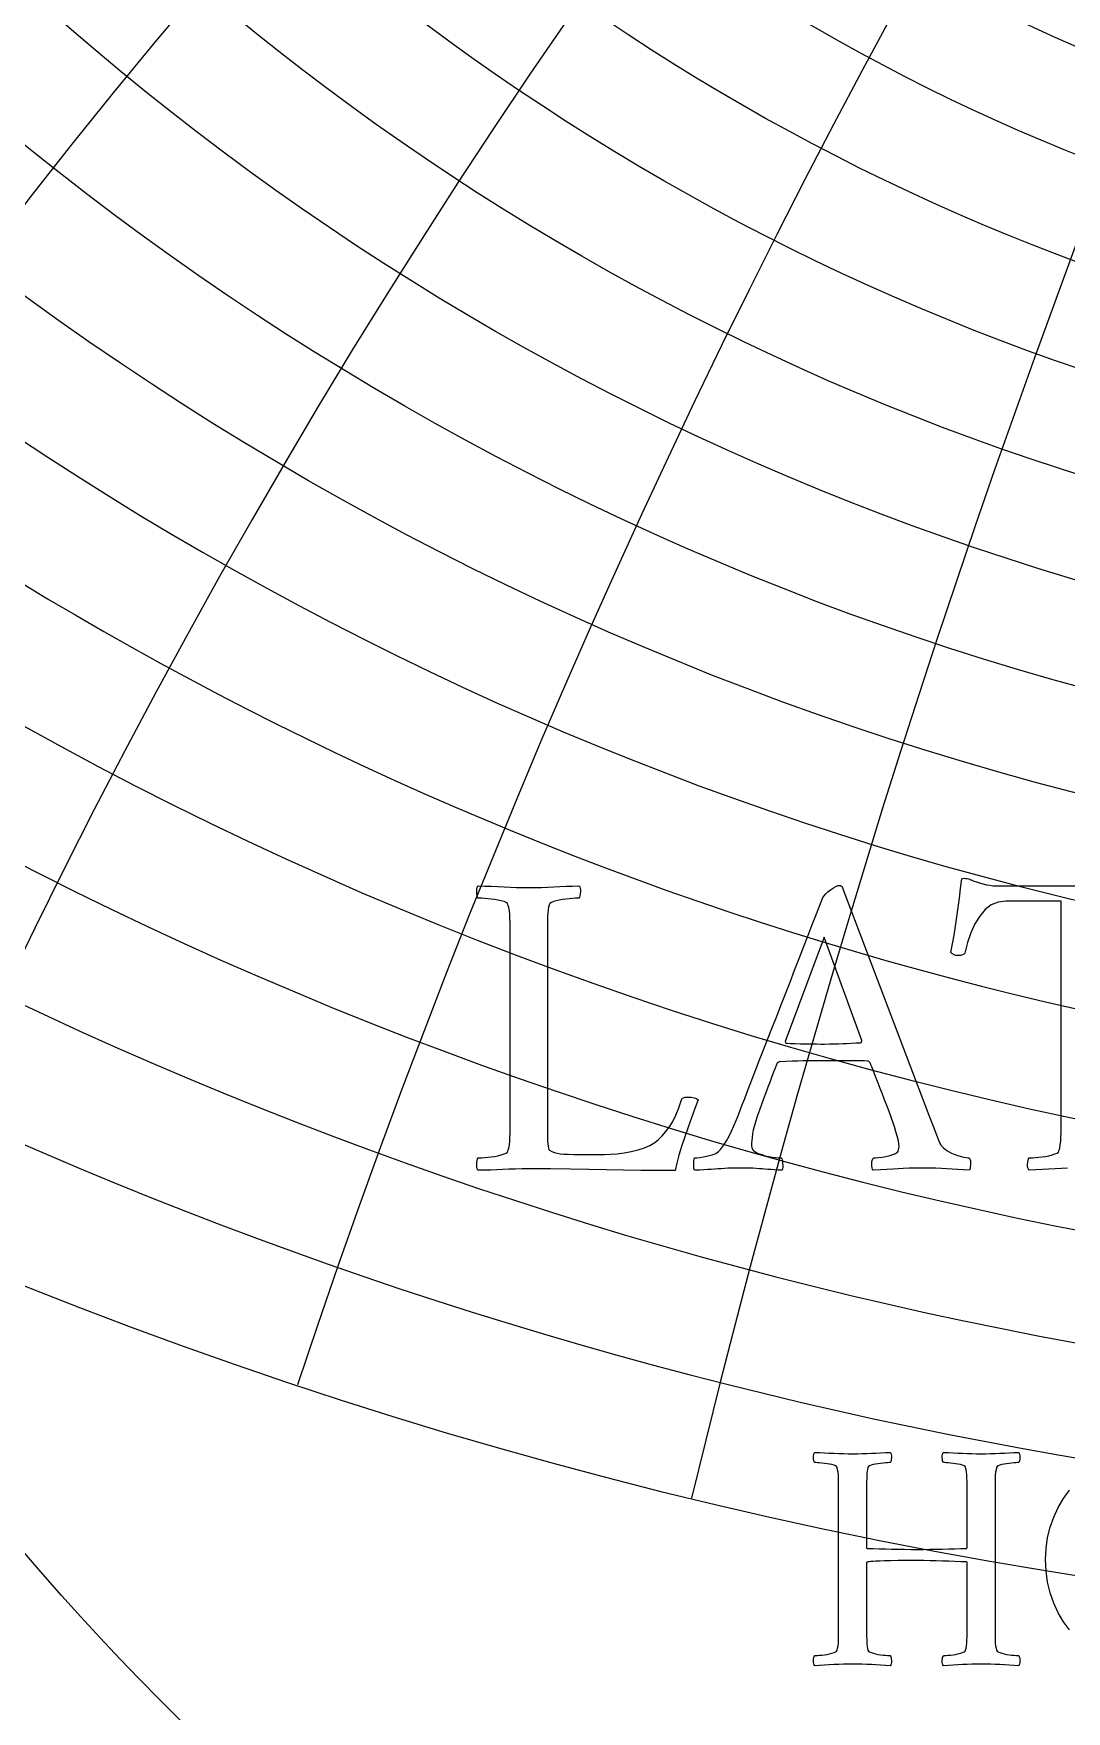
# Model space of a CAD drawing. Header units: millimetres. Extents: x -96 to 96, y -96 to 98.
# Drawn here: x -30.78 to -13.2, y -28.83 to -0.3 of the extents above; entities that cross this region are included whole.
import ezdxf

# ---------------------------------------------------------------- set-up
doc = ezdxf.new("R2010")
doc.units = ezdxf.units.MM
for name, color, linetype in [('ENGRAVE', 7, 'Continuous'), ('ENGRAVE_FINE', 8, 'Continuous'), ('TEXT', 5, 'Continuous')]:
    doc.layers.add(name, color=color, linetype=linetype)

msp = doc.modelspace()

# ---------------------------------------------------------------- linework, layer by layer
at = {"layer": 'ENGRAVE'}
for centre, radius in [((0, 0), 94.5), ((0, 33.2958), 43.0933), ((0, 0), 61.8587), ((0, 28.5409), 30.1608), ((0, 0), 40.492)]:
    msp.add_circle(centre, radius, dxfattribs=at)
for centre, radius, start, end in [((0, 41.3104), 59.6338, 131.894956, 48.105044), ((0, 55.6978), 83.2391, 186.817711, 353.182289), ((-40.7819, 70.6363), 102.3677, 239.415548, 278.083995)]:
    msp.add_arc(centre, radius, start, end, dxfattribs=at)
at = {"layer": 'ENGRAVE_FINE'}
for centre, radius in [((0, 37.577), 52.428), ((0, 35.9964), 49.1448), ((0, 34.5755), 46.0403), ((0, 32.1417), 40.2855), ((0, 31.0997), 37.6013), ((0, 30.1585), 35.0269), ((0, 29.3084), 32.5503)]:
    msp.add_circle(centre, radius, dxfattribs=at)
for centre, radius, start, end in [((0, 39.3395), 55.9145, 104.6529, 75.3471), ((-524.2894, -68.701), 532.3775, 4.461368, 17.676322), ((-524.2894, -68.701), 532.3775, 4.461368, 17.676322), ((-253.9943, -68.701), 270.2951, 8.977692, 35.48643), ((-253.9943, -68.701), 270.2951, 8.977692, 35.48643), ((-160.1218, -68.701), 184.8928, 13.606314, 53.548789), ((-160.1218, -68.701), 184.8928, 13.606314, 53.548789), ((160.1218, -68.701), 184.8928, 126.451211, 166.393686), ((160.1218, -68.701), 184.8928, 126.451211, 166.393686), ((0, 43.5217), 63.6208, 147.339419, 32.660581), ((0, 46.0121), 67.9174, 159.38698, 20.61302), ((-110.1733, -68.701), 143.821, 18.409528, 71.93986), ((-110.1733, -68.701), 143.821, 18.409528, 71.93986), ((110.1733, -68.701), 143.821, 108.06014, 161.590472), ((110.1733, -68.701), 143.821, 108.06014, 161.590472), ((0, 48.8296), 72.5749, 169.605342, 10.394658), ((0, 52.0334), 77.6561, 178.636426, 1.363574), ((-77.5717, -68.701), 120.6802, 23.457516, 90.642678), ((-77.5717, -68.701), 120.6802, 23.457516, 90.642678), ((77.5717, -68.701), 120.6802, 89.357322, 156.542484), ((77.5717, -68.701), 120.6802, 89.357322, 156.542484), ((-53.3739, -68.701), 106.7479, 28.831877, 104.724148), ((-53.3739, -68.701), 106.7479, 28.831877, 104.724148), ((53.3739, -68.701), 106.7479, 75.275852, 151.168123), ((53.3739, -68.701), 106.7479, 75.275852, 151.168123), ((-33.6477, -68.701), 98.3794, 34.629994, 115.099318), ((-33.6477, -68.701), 98.3794, 34.629994, 115.099318), ((33.6477, -68.701), 98.3794, 64.900682, 145.370006), ((33.6477, -68.701), 98.3794, 64.900682, 145.370006), ((-16.3008, -68.701), 93.8725, 40.970494, 124.098899), ((-16.3008, -68.701), 93.8725, 40.970494, 124.098899), ((16.3008, -68.701), 93.8725, 55.901101, 139.029506), ((16.3008, -68.701), 93.8725, 55.901101, 139.029506), ((0, 95.3441), 135.5157, 225.796451, 314.203549)]:
    msp.add_arc(centre, radius, start, end, dxfattribs=at)
at = {"layer": 'TEXT'}
for points in [[(-22.0344, -18.7654), (-22.0344, -18.7738), (-22.0344, -18.784), (-22.0344, -18.7961), (-22.0344, -18.8101), (-22.0344, -18.8462), (-22.0344, -18.8874), (-22.0344, -18.9337), (-22.0344, -18.9852), (-22.034, -19.0381), (-22.0326, -19.0886), (-22.0302, -19.1368), (-22.027, -19.1827), (-22.0223, -19.2227), (-22.0158, -19.2535), (-22.0074, -19.2749), (-21.9972, -19.287), (-21.9578, -19.3105), (-21.9143, -19.3289), (-21.8665, -19.3422), (-21.8146, -19.3503), (-21.7529, -19.3552), (-21.6758, -19.3587), (-21.5834, -19.3608), (-21.4755, -19.3615), (-21.0657, -19.3615), (-20.9588, -19.3585), (-20.8468, -19.3494), (-20.7297, -19.3343), (-20.6074, -19.3131), (-20.4889, -19.2854), (-20.383, -19.2507), (-20.2896, -19.209), (-20.2088, -19.1603), (-20.1429, -19.1072), (-20.0793, -19.0448), (-20.0181, -18.9731), (-19.9591, -18.8921), (-19.903, -18.7989), (-19.8502, -18.6909), (-19.8006, -18.5679), (-19.7542, -18.4301), (-19.7421, -18.4105), (-19.7207, -18.3965), (-19.69, -18.3882), (-19.6499, -18.3854), (-19.5884, -18.3882), (-19.5381, -18.3965), (-19.499, -18.4105), (-19.4711, -18.4301), (-19.5244, -18.5814), (-19.58, -18.7374), (-19.638, -18.8981), (-19.6983, -19.0635), (-19.7545, -19.2251), (-19.7999, -19.3746), (-19.8346, -19.5119), (-19.8585, -19.6372), (-20.1524, -19.6363), (-20.4454, -19.6335), (-20.7374, -19.6288), (-21.0285, -19.6223), (-21.3284, -19.6158), (-21.6469, -19.6111), (-21.9841, -19.6084), (-22.3399, -19.6074), (-22.4634, -19.6081), (-22.5802, -19.6102), (-22.6906, -19.6137), (-22.7945, -19.6186), (-22.896, -19.6235), (-22.9994, -19.627), (-23.1047, -19.6291), (-23.2118, -19.6298), (-23.2246, -19.6121), (-23.2332, -19.5888), (-23.2376, -19.5599), (-23.2379, -19.5255), (-23.2348, -19.491), (-23.2295, -19.4621), (-23.2218, -19.4388), (-23.2118, -19.4211), (-23.1848, -19.4204), (-23.1484, -19.4183), (-23.1028, -19.4148), (-23.0478, -19.41), (-22.9889, -19.4032), (-22.9314, -19.3941), (-22.8753, -19.3827), (-22.8206, -19.369), (-22.7728, -19.3536), (-22.7377, -19.3373), (-22.7151, -19.3201), (-22.7051, -19.3019), (-22.6918, -19.2539), (-22.6818, -19.1994), (-22.675, -19.1384), (-22.6715, -19.0709), (-22.6699, -18.9987), (-22.6687, -18.9237), (-22.668, -18.846), (-22.6678, -18.7654), (-22.6678, -15.6581), (-22.668, -15.5773), (-22.6687, -15.4988), (-22.6699, -15.4226), (-22.6715, -15.3488), (-22.675, -15.2797), (-22.6818, -15.2175), (-22.6918, -15.1623), (-22.7051, -15.1141), (-22.7151, -15.0931), (-22.7377, -15.075), (-22.7728, -15.0596), (-22.8206, -15.047), (-22.8753, -15.0366), (-22.9314, -15.0275), (-22.9889, -15.0198), (-23.0478, -15.0135), (-23.1028, -15.0086), (-23.1484, -15.0051), (-23.1848, -15.003), (-23.2118, -15.0023), (-23.2218, -14.9846), (-23.2295, -14.9613), (-23.2348, -14.9325), (-23.2379, -14.898), (-23.2376, -14.8635), (-23.2332, -14.8347), (-23.2246, -14.8114), (-23.2118, -14.7937), (-23.1005, -14.7976), (-22.9901, -14.8021), (-22.8806, -14.807), (-22.7721, -14.8123), (-22.6645, -14.8172), (-22.5579, -14.8207), (-22.4522, -14.8228), (-22.3474, -14.8235), (-22.24, -14.8228), (-22.1341, -14.8207), (-22.0295, -14.8172), (-21.9264, -14.8123), (-21.8227, -14.807), (-21.7168, -14.8021), (-21.6085, -14.7976), (-21.4979, -14.7937), (-21.4851, -14.8114), (-21.4765, -14.8347), (-21.4721, -14.8635), (-21.4718, -14.898), (-21.4748, -14.9325), (-21.4802, -14.9613), (-21.4879, -14.9846), (-21.4979, -15.0023), (-21.5249, -15.003), (-21.5612, -15.0051), (-21.6069, -15.0086), (-21.6618, -15.0135), (-21.7205, -15.0198), (-21.7773, -15.0275), (-21.8323, -15.0366), (-21.8854, -15.047), (-21.932, -15.0596), (-21.9674, -15.075), (-21.9916, -15.0931), (-22.0046, -15.1141), (-22.0146, -15.1542), (-22.0223, -15.1998), (-22.0277, -15.251), (-22.0307, -15.3078), (-22.0323, -15.3689), (-22.0335, -15.4327), (-22.0342, -15.4993), (-22.0344, -15.5686), (-22.0344, -15.5798), (-22.0344, -15.591), (-22.0344, -15.6022), (-22.0344, -15.6134), (-22.0344, -15.6245), (-22.0344, -15.6357), (-22.0344, -15.6469), (-22.0344, -15.6581)], [(-18.7483, -18.594), (-18.7438, -18.5826), (-18.7306, -18.5484), (-18.7084, -18.4913), (-18.6775, -18.4114), (-18.639, -18.312), (-18.5946, -18.1963), (-18.544, -18.0642), (-18.4875, -17.9159), (-18.4257, -17.755), (-18.3598, -17.5852), (-18.2898, -17.4066), (-18.2155, -17.2192), (-18.1389, -17.0259), (-18.0618, -16.8298), (-17.9842, -16.631), (-17.9062, -16.4293), (-17.8287, -16.2283), (-17.7525, -16.0316), (-17.6778, -15.839), (-17.6044, -15.6506), (-17.5339, -15.4699), (-17.4675, -15.3004), (-17.4053, -15.142), (-17.3474, -14.9949), (-17.328, -14.9641), (-17.2999, -14.9315), (-17.2628, -14.8971), (-17.217, -14.8607), (-17.1697, -14.8281), (-17.1285, -14.8049), (-17.0933, -14.7909), (-17.0642, -14.7862), (-17.0574, -14.7865), (-17.0521, -14.7872), (-17.0481, -14.7883), (-17.0456, -14.79), (-17.043, -14.7921), (-17.039, -14.7946), (-17.0337, -14.7976), (-17.0269, -14.8011), (-15.5441, -18.6909), (-15.4709, -18.8828), (-15.4155, -19.0262), (-15.3778, -19.1212), (-15.3578, -19.1678), (-15.3347, -19.2074), (-15.3028, -19.2442), (-15.2621, -19.2782), (-15.2125, -19.3094), (-15.1584, -19.3371), (-15.1044, -19.3606), (-15.0504, -19.3799), (-14.9964, -19.3951), (-14.9472, -19.4065), (-14.9079, -19.4146), (-14.8783, -19.4195), (-14.8585, -19.4211), (-14.8459, -19.4423), (-14.838, -19.4686), (-14.8348, -19.5001), (-14.8362, -19.5366), (-14.8399, -19.5718), (-14.8436, -19.599), (-14.8473, -19.6184), (-14.8511, -19.6298), (-14.9563, -19.6226), (-15.056, -19.6158), (-15.1501, -19.6095), (-15.2385, -19.6037), (-15.3284, -19.5988), (-15.4267, -19.5953), (-15.5334, -19.5932), (-15.6484, -19.5925), (-15.7697, -19.5932), (-15.8803, -19.5953), (-15.9802, -19.5988), (-16.0694, -19.6037), (-16.1586, -19.6095), (-16.2585, -19.6158), (-16.3691, -19.6226), (-16.4904, -19.6298), (-16.5032, -19.6121), (-16.5118, -19.5888), (-16.5163, -19.5599), (-16.5165, -19.5255), (-16.513, -19.491), (-16.5063, -19.4621), (-16.4962, -19.4388), (-16.483, -19.4211), (-16.4448, -19.4195), (-16.3973, -19.4146), (-16.3405, -19.4065), (-16.2743, -19.3951), (-16.2091, -19.3808), (-16.1551, -19.3643), (-16.1123, -19.3455), (-16.0806, -19.3243), (-16.0675, -19.3066), (-16.0582, -19.2833), (-16.0526, -19.2544), (-16.0508, -19.2199), (-16.0538, -19.1806), (-16.0629, -19.1296), (-16.078, -19.0669), (-16.0992, -18.9927), (-16.1251, -18.91), (-16.1542, -18.8222), (-16.1865, -18.7293), (-16.2222, -18.6313), (-16.2594, -18.5314), (-16.2967, -18.4329), (-16.3339, -18.3358), (-16.3712, -18.2401), (-16.4068, -18.1492), (-16.4392, -18.0668), (-16.4683, -17.9928), (-16.4941, -17.9271), (-16.5153, -17.8733), (-16.5305, -17.8349), (-16.5396, -17.8118), (-16.5426, -17.8041), (-16.5435, -17.8032), (-16.5463, -17.8004), (-16.551, -17.7957), (-16.5575, -17.7892), (-16.5649, -17.7827), (-16.5724, -17.7781), (-16.5798, -17.7753), (-16.5873, -17.7743), (-16.6464, -17.7711), (-16.7121, -17.7687), (-16.7843, -17.7673), (-16.863, -17.7669), (-16.9436, -17.7669), (-17.0213, -17.7669), (-17.0963, -17.7669), (-17.1685, -17.7669), (-17.1871, -17.7669), (-17.2058, -17.7669), (-17.2244, -17.7669), (-17.243, -17.7669), (-17.2612, -17.7669), (-17.2784, -17.7669), (-17.2947, -17.7669), (-17.3101, -17.7669), (-17.4177, -17.7671), (-17.5169, -17.7678), (-17.6077, -17.769), (-17.6901, -17.7706), (-17.774, -17.7732), (-17.869, -17.7771), (-17.9752, -17.7825), (-18.0925, -17.7892), (-18.0967, -17.7899), (-18.1018, -17.792), (-18.1079, -17.7955), (-18.1149, -17.8004), (-18.1214, -17.8053), (-18.126, -17.8088), (-18.1288, -17.8109), (-18.1298, -17.8116), (-18.1333, -17.8209), (-18.1437, -17.8488), (-18.1612, -17.8954), (-18.1857, -17.9606), (-18.215, -18.0386), (-18.2471, -18.1236), (-18.2821, -18.2156), (-18.3198, -18.3146), (-18.3577, -18.4154), (-18.3934, -18.513), (-18.4267, -18.6073), (-18.4576, -18.6983), (-18.4882, -18.7877), (-18.5126, -18.8697), (-18.531, -18.9442), (-18.5433, -19.0113), (-18.5515, -19.0714), (-18.5573, -19.1249), (-18.5608, -19.172), (-18.562, -19.2125), (-18.5547, -19.2514), (-18.5331, -19.2861), (-18.497, -19.3166), (-18.4465, -19.3429), (-18.3883, -19.365), (-18.3291, -19.3829), (-18.269, -19.3967), (-18.208, -19.4062), (-18.1524, -19.4127), (-18.1084, -19.4174), (-18.076, -19.4202), (-18.0553, -19.4211), (-18.0483, -19.4325), (-18.0422, -19.4519), (-18.0371, -19.4791), (-18.0329, -19.5143), (-18.0306, -19.5508), (-18.031, -19.5823), (-18.0343, -19.6086), (-18.0404, -19.6298), (-18.1086, -19.6261), (-18.1717, -19.6223), (-18.2297, -19.6186), (-18.2825, -19.6149), (-18.3328, -19.6111), (-18.3831, -19.6074), (-18.4334, -19.6037), (-18.4837, -19.6), (-18.538, -19.5967), (-18.6002, -19.5944), (-18.6702, -19.593), (-18.7483, -19.5925), (-18.827, -19.593), (-18.8992, -19.5944), (-18.9648, -19.5967), (-19.024, -19.6), (-19.0799, -19.6037), (-19.1357, -19.6074), (-19.1916, -19.6111), (-19.2475, -19.6149), (-19.3071, -19.6186), (-19.3742, -19.6223), (-19.4487, -19.6261), (-19.5307, -19.6298), (-19.5372, -19.6184), (-19.5419, -19.599), (-19.5446, -19.5718), (-19.5456, -19.5366), (-19.5446, -19.5001), (-19.5419, -19.4686), (-19.5372, -19.4423), (-19.5307, -19.4211), (-19.4913, -19.419), (-19.4403, -19.4127), (-19.3777, -19.4023), (-19.3034, -19.3876), (-19.2301, -19.3683), (-19.1702, -19.3438), (-19.1239, -19.3142), (-19.091, -19.2796), (-19.0372, -19.2067), (-18.9876, -19.1296), (-18.9422, -19.0483), (-18.901, -18.9629), (-18.8621, -18.8741), (-18.8237, -18.7831), (-18.7857, -18.6897), (-18.7483, -18.594)], [(-17.325, -15.6655), (-17.9882, -17.439), (-17.988, -17.4399), (-17.9873, -17.4427), (-17.9861, -17.4474), (-17.9845, -17.4539), (-17.9824, -17.4604), (-17.9798, -17.4651), (-17.9768, -17.4679), (-17.9733, -17.4688), (-17.899, -17.4723), (-17.8177, -17.4753), (-17.7295, -17.4779), (-17.6342, -17.48), (-17.5404, -17.4816), (-17.4563, -17.4828), (-17.3821, -17.4835), (-17.3175, -17.4837), (-17.234, -17.4832), (-17.1545, -17.4818), (-17.0793, -17.4795), (-17.0083, -17.4763), (-16.9377, -17.4725), (-16.8639, -17.4688), (-16.7869, -17.4651), (-16.7065, -17.4614), (-16.6998, -17.4602), (-16.6944, -17.4567), (-16.6904, -17.4509), (-16.6879, -17.4427), (-16.6863, -17.4346), (-16.6851, -17.4288), (-16.6844, -17.4253), (-16.6842, -17.4241)], [(-16.8388, -24.451), (-16.7583, -24.4504), (-16.6788, -24.4489), (-16.6004, -24.4463), (-16.523, -24.4426), (-16.4453, -24.4386), (-16.3658, -24.4349), (-16.2846, -24.4316), (-16.2017, -24.4286), (-16.1921, -24.4424), (-16.1856, -24.4614), (-16.1823, -24.4857), (-16.1821, -24.5152), (-16.1844, -24.5448), (-16.1884, -24.569), (-16.1942, -24.5881), (-16.2017, -24.6019), (-16.2219, -24.6024), (-16.2492, -24.604), (-16.2834, -24.6066), (-16.3246, -24.6102), (-16.3686, -24.615), (-16.4112, -24.6207), (-16.4525, -24.6275), (-16.4923, -24.6354), (-16.5272, -24.6448), (-16.5538, -24.6564), (-16.5719, -24.67), (-16.5817, -24.6857), (-16.5892, -24.7157), (-16.595, -24.75), (-16.599, -24.7884), (-16.6013, -24.831), (-16.6025, -24.8768), (-16.6034, -24.9246), (-16.6039, -24.9746), (-16.6041, -25.0266), (-16.6041, -25.035), (-16.6041, -25.0434), (-16.6041, -25.0518), (-16.6041, -25.0601), (-16.6041, -25.0685), (-16.6041, -25.0769), (-16.6041, -25.0853), (-16.6041, -25.0937), (-16.6041, -26.0493), (-16.6037, -26.052), (-16.6027, -26.0542), (-16.6009, -26.0562), (-16.5985, -26.0577), (-16.596, -26.0589), (-16.5943, -26.0598), (-16.5932, -26.0603), (-16.5929, -26.0605), (-16.4916, -26.0633), (-16.3889, -26.0661), (-16.2848, -26.0689), (-16.1793, -26.0717), (-16.0721, -26.0741), (-15.9628, -26.0759), (-15.8513, -26.0769), (-15.7378, -26.0773), (-15.6381, -26.0769), (-15.5345, -26.0759), (-15.4271, -26.0741), (-15.3159, -26.0717), (-15.2053, -26.0689), (-15.1, -26.0661), (-14.9999, -26.0633), (-14.9051, -26.0605), (-14.9047, -26.0602), (-14.9037, -26.0591), (-14.9019, -26.0574), (-14.8995, -26.0549), (-14.8971, -26.0521), (-14.8953, -26.0493), (-14.8943, -26.0465), (-14.8939, -26.0438), (-14.8939, -25.0937), (-14.8941, -25.0331), (-14.8946, -24.9742), (-14.8955, -24.9171), (-14.8967, -24.8617), (-14.8993, -24.8099), (-14.9044, -24.7632), (-14.9119, -24.7218), (-14.9219, -24.6857), (-14.9294, -24.67), (-14.9463, -24.6564), (-14.9727, -24.6448), (-15.0085, -24.6354), (-15.0493, -24.6275), (-15.0909, -24.6207), (-15.1332, -24.615), (-15.1761, -24.6102), (-15.2161, -24.6066), (-15.2495, -24.604), (-15.2762, -24.6024), (-15.2963, -24.6019), (-15.3038, -24.5881), (-15.3096, -24.569), (-15.3136, -24.5448), (-15.3159, -24.5152), (-15.3157, -24.4857), (-15.3124, -24.4614), (-15.3059, -24.4424), (-15.2963, -24.4286), (-15.213, -24.4316), (-15.1307, -24.4349), (-15.0495, -24.4386), (-14.9694, -24.4426), (-14.8899, -24.4463), (-14.8108, -24.4489), (-14.732, -24.4504), (-14.6536, -24.451), (-14.5731, -24.4504), (-14.4936, -24.4489), (-14.4152, -24.4463), (-14.3378, -24.4426), (-14.2601, -24.4386), (-14.1807, -24.4349), (-14.0994, -24.4316), (-14.0165, -24.4286), (-14.0069, -24.4424), (-14.0004, -24.4614), (-13.9971, -24.4857), (-13.9969, -24.5152), (-13.9992, -24.5448), (-14.0032, -24.569), (-14.009, -24.5881), (-14.0165, -24.6019), (-14.0366, -24.6024), (-14.0633, -24.604), (-14.0966, -24.6066), (-14.1366, -24.6102), (-14.1794, -24.615), (-14.2212, -24.6207), (-14.2619, -24.6275), (-14.3015, -24.6354), (-14.3364, -24.6448), (-14.363, -24.6564), (-14.3811, -24.67), (-14.3909, -24.6857), (-14.4009, -24.7218), (-14.4084, -24.7632), (-14.4135, -24.8099), (-14.4161, -24.8617), (-14.4173, -24.9171), (-14.4182, -24.9742), (-14.4187, -25.0331), (-14.4189, -25.0937), (-14.4189, -27.3906), (-14.4187, -27.4511), (-14.4182, -27.5094), (-14.4173, -27.5656), (-14.4161, -27.6198), (-14.4135, -27.6704), (-14.4084, -27.7162), (-14.4009, -27.757), (-14.3909, -27.793), (-14.3811, -27.8066), (-14.363, -27.8196), (-14.3364, -27.8318), (-14.3015, -27.8433), (-14.2619, -27.8536), (-14.2212, -27.8622), (-14.1794, -27.869), (-14.1366, -27.8741), (-14.0966, -27.8777), (-14.0633, -27.8803), (-14.0366, -27.8819), (-14.0165, -27.8824), (-14.009, -27.8962), (-14.0032, -27.9153), (-13.9992, -27.9395), (-13.9969, -27.9691), (-13.9971, -27.9986), (-14.0004, -28.0229), (-14.0069, -28.0419), (-14.0165, -28.0557), (-14.0994, -28.0503), (-14.1807, -28.0452), (-14.2601, -28.0405), (-14.3378, -28.0361), (-14.4152, -28.0325), (-14.4936, -28.0298), (-14.5731, -28.0283), (-14.6536, -28.0277), (-14.732, -28.0283), (-14.8108, -28.0298), (-14.8899, -28.0325), (-14.9694, -28.0361), (-15.0495, -28.0405), (-15.1307, -28.0452), (-15.213, -28.0503), (-15.2963, -28.0557), (-15.3059, -28.0419), (-15.3124, -28.0229), (-15.3157, -27.9986), (-15.3159, -27.9691), (-15.3136, -27.9395), (-15.3096, -27.9153), (-15.3038, -27.8962), (-15.2963, -27.8824), (-15.2762, -27.8819), (-15.2495, -27.8803), (-15.2161, -27.8777), (-15.1761, -27.8741), (-15.1332, -27.869), (-15.0909, -27.8622), (-15.0493, -27.8536), (-15.0085, -27.8433), (-14.9727, -27.8318), (-14.9463, -27.8196), (-14.9294, -27.8066), (-14.9219, -27.793), (-14.9119, -27.757), (-14.9044, -27.7162), (-14.8993, -27.6704), (-14.8967, -27.6198), (-14.8955, -27.5656), (-14.8946, -27.5094), (-14.8941, -27.4511), (-14.8939, -27.3906), (-14.8939, -26.3064), (-14.8943, -26.3014), (-14.8953, -26.2973), (-14.8971, -26.2944), (-14.8995, -26.2925), (-14.9019, -26.2912), (-14.9037, -26.2904), (-14.9047, -26.2898), (-14.9051, -26.2897), (-15.0017, -26.2867), (-15.1014, -26.2834), (-15.2043, -26.2797), (-15.3103, -26.2757), (-15.4177, -26.272), (-15.5247, -26.2694), (-15.6314, -26.2678), (-15.7378, -26.2673), (-15.9152, -26.2677), (-16.0675, -26.2687), (-16.1947, -26.2704), (-16.2967, -26.2729), (-16.3784, -26.2757), (-16.4448, -26.2785), (-16.4958, -26.2813), (-16.5314, -26.2841), (-16.5566, -26.2869), (-16.5761, -26.2897), (-16.5901, -26.2925), (-16.5985, -26.2952), (-16.6009, -26.2979), (-16.6027, -26.3001), (-16.6037, -26.3021), (-16.6041, -26.3036), (-16.6041, -26.3049), (-16.6041, -26.3057), (-16.6041, -26.3062), (-16.6041, -26.3064), (-16.6041, -27.3906), (-16.6041, -27.399), (-16.6041, -27.4074), (-16.6041, -27.4158), (-16.6041, -27.4242), (-16.6041, -27.4325), (-16.6041, -27.4409), (-16.6041, -27.4493), (-16.6041, -27.4577), (-16.6039, -27.5096), (-16.6034, -27.559), (-16.6025, -27.606), (-16.6013, -27.6505), (-16.599, -27.6919), (-16.595, -27.7294), (-16.5892, -27.7632), (-16.5817, -27.793), (-16.5719, -27.8066), (-16.5538, -27.8196), (-16.5272, -27.8318), (-16.4923, -27.8433), (-16.4525, -27.8536), (-16.4112, -27.8622), (-16.3686, -27.869), (-16.3246, -27.8741), (-16.2834, -27.8777), (-16.2492, -27.8803), (-16.2219, -27.8819), (-16.2017, -27.8824), (-16.1942, -27.8962), (-16.1884, -27.9153), (-16.1844, -27.9395), (-16.1821, -27.9691), (-16.1823, -27.9986), (-16.1856, -28.0229), (-16.1921, -28.0419), (-16.2017, -28.0557), (-16.2846, -28.0503), (-16.3658, -28.0452), (-16.4453, -28.0405), (-16.523, -28.0361), (-16.6004, -28.0325), (-16.6788, -28.0298), (-16.7583, -28.0283), (-16.8388, -28.0277), (-16.9174, -28.0283), (-16.9967, -28.0298), (-17.0767, -28.0325), (-17.1573, -28.0361), (-17.2387, -28.0405), (-17.3208, -28.0452), (-17.4036, -28.0503), (-17.4871, -28.0557), (-17.4967, -28.0419), (-17.5031, -28.0229), (-17.5065, -27.9986), (-17.5066, -27.9691), (-17.5044, -27.9395), (-17.5003, -27.9153), (-17.4946, -27.8962), (-17.4871, -27.8824), (-17.4668, -27.8819), (-17.4396, -27.8803), (-17.4053, -27.8777), (-17.3641, -27.8741), (-17.3199, -27.869), (-17.2768, -27.8622), (-17.2347, -27.8536), (-17.1937, -27.8433), (-17.1579, -27.8318), (-17.1315, -27.8196), (-17.1146, -27.8066), (-17.107, -27.793), (-17.0971, -27.757), (-17.0896, -27.7162), (-17.0845, -27.6704), (-17.0819, -27.6198), (-17.0807, -27.5656), (-17.0798, -27.5094), (-17.0793, -27.4511), (-17.0791, -27.3906), (-17.0791, -25.0937), (-17.0793, -25.0331), (-17.0798, -24.9742), (-17.0807, -24.9171), (-17.0819, -24.8617), (-17.0845, -24.8099), (-17.0896, -24.7632), (-17.0971, -24.7218), (-17.107, -24.6857), (-17.1146, -24.67), (-17.1315, -24.6564), (-17.1579, -24.6448), (-17.1937, -24.6354), (-17.2347, -24.6275), (-17.2768, -24.6207), (-17.3199, -24.615), (-17.3641, -24.6102), (-17.4053, -24.6066), (-17.4396, -24.604), (-17.4668, -24.6024), (-17.4871, -24.6019), (-17.4946, -24.5881), (-17.5003, -24.569), (-17.5044, -24.5448), (-17.5066, -24.5152), (-17.5065, -24.4857), (-17.5031, -24.4614), (-17.4967, -24.4424), (-17.4871, -24.4286), (-17.4036, -24.4316), (-17.3208, -24.4349), (-17.2387, -24.4386), (-17.1573, -24.4426), (-17.0767, -24.4463), (-16.9967, -24.4489), (-16.9174, -24.4504), (-16.8388, -24.451)]]:
    msp.add_lwpolyline(points, close=True, dxfattribs=at)
for points in [[(-13.1838, -19.5953), (-13.2904, -19.5988), (-13.398, -19.6037), (-13.5065, -19.6095), (-13.616, -19.6158), (-13.7263, -19.6226), (-13.8376, -19.6298), (-13.8505, -19.6121), (-13.8591, -19.5888), (-13.8635, -19.5599), (-13.8637, -19.5255), (-13.8607, -19.491), (-13.8553, -19.4621), (-13.8477, -19.4388), (-13.8376, -19.4211), (-13.8106, -19.4204), (-13.7743, -19.4183), (-13.7287, -19.4148), (-13.6737, -19.41), (-13.6148, -19.4032), (-13.5573, -19.3941), (-13.5012, -19.3827), (-13.4464, -19.369), (-13.3987, -19.3536), (-13.3635, -19.3373), (-13.3409, -19.3201), (-13.3309, -19.3019), (-13.3177, -19.2539), (-13.3076, -19.1994), (-13.3009, -19.1384), (-13.2974, -19.0709), (-13.2958, -18.9987), (-13.2946, -18.9237), (-13.2939, -18.846), (-13.2937, -18.7654), (-13.2937, -15.0545), (-14.2326, -15.0545), (-14.3639, -15.0703), (-14.4822, -15.1178), (-14.5875, -15.197), (-14.6797, -15.3078), (-14.7598, -15.4424), (-14.8287, -15.5929), (-14.8865, -15.7591), (-14.933, -15.9412), (-14.9479, -15.9575), (-14.9703, -15.9692), (-15.0001, -15.9762), (-15.0374, -15.9785), (-15.0623, -15.9803), (-15.0849, -15.9785), (-15.1051, -15.9729), (-15.123, -15.9636), (-15.1387, -15.9529), (-15.1519, -15.9431), (-15.1629, -15.9342), (-15.1715, -15.9263), (-15.1426, -15.7796), (-15.1156, -15.6301), (-15.0904, -15.4778), (-15.0672, -15.3227), (-15.0453, -15.1649), (-15.0243, -15.0042), (-15.0043, -14.8407), (-14.9852, -14.6745), (-14.9656, -14.6686), (-14.9442, -14.6661), (-14.9209, -14.6668), (-14.8958, -14.6707), (-14.8711, -14.6766), (-14.8492, -14.6828), (-14.8301, -14.6896), (-14.8138, -14.6968), (-14.7768, -14.7119), (-14.7328, -14.7275), (-14.6818, -14.7436), (-14.6238, -14.7601), (-14.5644, -14.7748), (-14.5092, -14.7853), (-14.4582, -14.7916), (-14.4114, -14.7937), (-11.5649, -14.7937)], [(-13.1508, -27.4479), (-13.2529, -27.3068), (-13.3422, -27.1545), (-13.4185, -26.991), (-13.4796, -26.818), (-13.5233, -26.6369), (-13.5495, -26.4477), (-13.5582, -26.2505), (-13.5495, -26.0609), (-13.5233, -25.8775), (-13.4796, -25.7004), (-13.4185, -25.5296), (-13.3422, -25.367), (-13.2529, -25.2145), (-13.1508, -25.0722)]]:
    msp.add_lwpolyline(points, dxfattribs=at)

doc.saveas('drawing.dxf')
